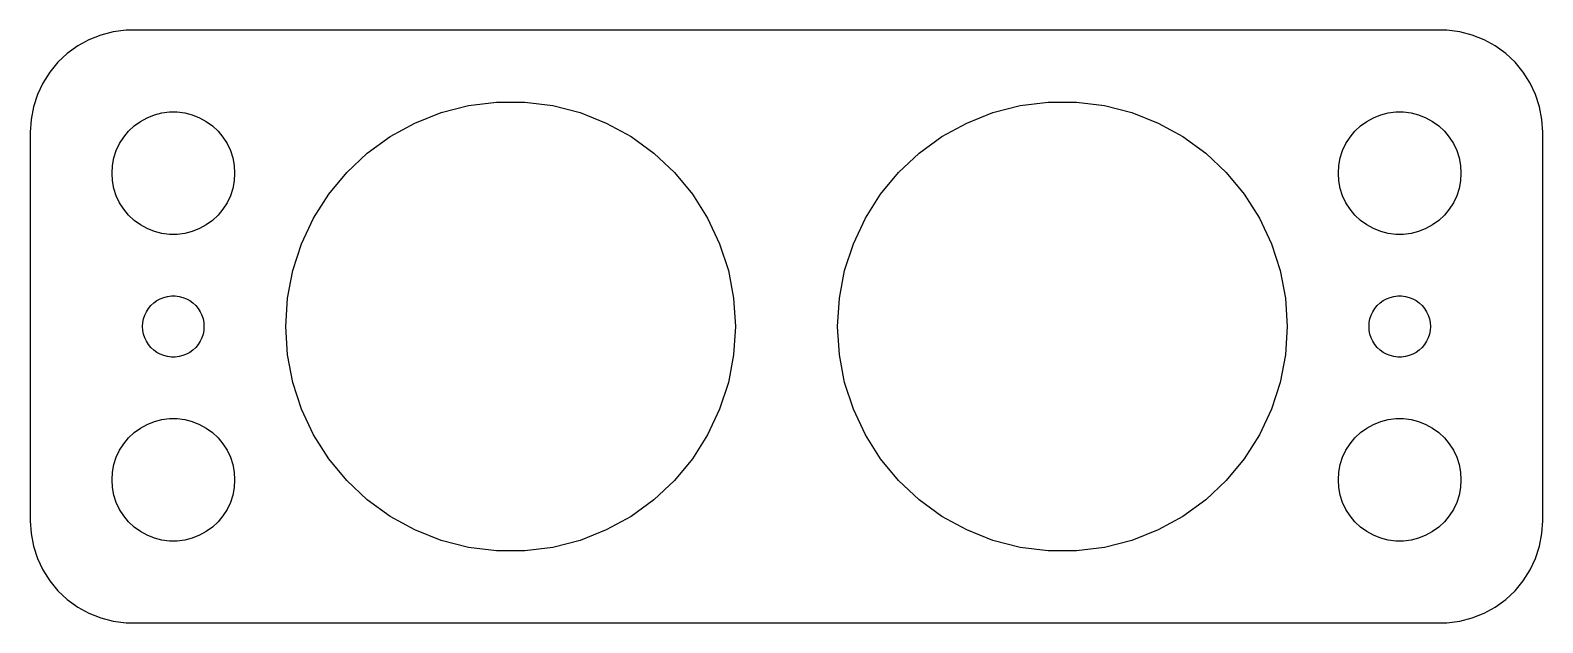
# Model space of a CAD drawing. Header units: metres. Extents: x -37 to 37, y -14.5 to 14.5.
import ezdxf

# ---------------------------------------------------------------- set-up
doc = ezdxf.new("R2010")
doc.units = ezdxf.units.M

msp = doc.modelspace()

# ---------------------------------------------------------------- linework, layer by layer
for p, q in [((-33.5451, 14.2553), (-34.1289, 14.0241)), ((-32.9369, 14.4114), (-33.5451, 14.2553)), ((-32.3139, 14.4901), (-32.9369, 14.4114)), ((32.3139, 14.4901), (-32.3139, 14.4901)), ((32.9369, 14.4114), (32.3139, 14.4901)), ((33.5451, 14.2553), (32.9369, 14.4114)), ((34.1289, 14.0241), (33.5451, 14.2553)), ((-35.1871, 13.3526), (-35.6448, 12.9227)), ((-34.6791, 13.7216), (-35.1871, 13.3526)), ((-34.1289, 14.0241), (-34.6791, 13.7216)), ((34.6791, 13.7216), (34.1289, 14.0241)), ((35.1871, 13.3526), (34.6791, 13.7216)), ((35.6448, 12.9227), (35.1871, 13.3526)), ((-35.6448, 12.9227), (-36.0451, 12.4389)), ((36.0451, 12.4389), (35.6448, 12.9227)), ((-36.3815, 11.9088), (-36.6489, 11.3406)), ((-36.0451, 12.4389), (-36.3815, 11.9088)), ((36.3815, 11.9088), (36.0451, 12.4389)), ((36.6489, 11.3406), (36.3815, 11.9088)), ((-36.6489, 11.3406), (-36.8429, 10.7434)), ((36.8429, 10.7434), (36.6489, 11.3406)), ((-36.8429, 10.7434), (-36.9606, 10.1267)), ((-30.927, 10.3532), (-30.5621, 10.4469)), ((-30.5621, 10.4469), (-30.1884, 10.4941)), ((-30.1884, 10.4941), (-29.8116, 10.4941)), ((-29.8116, 10.4941), (-29.4379, 10.4469)), ((-29.4379, 10.4469), (-29.0729, 10.3532)), ((-18.1836, 9.95309), (-16.8992, 10.4616)), ((-16.8992, 10.4616), (-15.5612, 10.8051)), ((-15.5612, 10.8051), (-14.1907, 10.9783)), ((-14.1907, 10.9783), (-12.8093, 10.9783)), ((-12.8093, 10.9783), (-11.4388, 10.8051)), ((-11.4388, 10.8051), (-10.1008, 10.4616)), ((-10.1008, 10.4616), (-8.81642, 9.95309)), ((8.81642, 9.95309), (10.1008, 10.4616)), ((10.1008, 10.4616), (11.4388, 10.8051)), ((11.4388, 10.8051), (12.8093, 10.9783)), ((12.8093, 10.9783), (14.1907, 10.9783)), ((14.1907, 10.9783), (15.5612, 10.8051)), ((15.5612, 10.8051), (16.8992, 10.4616)), ((16.8992, 10.4616), (18.1836, 9.95309)), ((29.0729, 10.3532), (29.4379, 10.4469)), ((29.4379, 10.4469), (29.8116, 10.4941)), ((29.8116, 10.4941), (30.1884, 10.4941)), ((30.1884, 10.4941), (30.5621, 10.4469)), ((30.5621, 10.4469), (30.927, 10.3532)), ((36.9606, 10.1267), (36.8429, 10.7434)), ((-36.9606, 10.1267), (-37, 9.5)), ((-32.1869, 9.55363), (-31.9123, 9.81154)), ((-31.9123, 9.81154), (-31.6075, 10.033)), ((-31.6075, 10.033), (-31.2773, 10.2145)), ((-31.2773, 10.2145), (-30.927, 10.3532)), ((-29.0729, 10.3532), (-28.7227, 10.2145)), ((-28.7227, 10.2145), (-28.3925, 10.033)), ((-28.3925, 10.033), (-28.0877, 9.81154)), ((-28.0877, 9.81154), (-27.8131, 9.55363)), ((-19.3941, 9.2876), (-18.1836, 9.95309)), ((-8.81642, 9.95309), (-7.6059, 9.2876)), ((7.6059, 9.2876), (8.81642, 9.95309)), ((18.1836, 9.95309), (19.3941, 9.2876)), ((27.8131, 9.55363), (28.0877, 9.81154)), ((28.0877, 9.81154), (28.3925, 10.033)), ((28.3925, 10.033), (28.7227, 10.2145)), ((28.7227, 10.2145), (29.0729, 10.3532)), ((30.927, 10.3532), (31.2773, 10.2145)), ((31.2773, 10.2145), (31.6075, 10.033)), ((31.6075, 10.033), (31.9123, 9.81154)), ((31.9123, 9.81154), (32.1869, 9.55363)), ((37, 9.5), (36.9606, 10.1267)), ((-37, 9.5), (-37, -9.5)), ((-32.7893, 8.60437), (-32.6289, 8.94525)), ((-32.6289, 8.94525), (-32.427, 9.26335)), ((-32.427, 9.26335), (-32.1869, 9.55363)), ((-27.8131, 9.55363), (-27.5729, 9.26335)), ((-27.5729, 9.26335), (-27.3711, 8.94525)), ((-27.3711, 8.94525), (-27.2107, 8.60437)), ((-20.5117, 8.47563), (-19.3941, 9.2876)), ((-7.6059, 9.2876), (-6.48833, 8.47563)), ((6.48833, 8.47563), (7.6059, 9.2876)), ((19.3941, 9.2876), (20.5117, 8.47563)), ((27.2107, 8.60437), (27.3711, 8.94525)), ((27.3711, 8.94525), (27.5729, 9.26335)), ((27.5729, 9.26335), (27.8131, 9.55363)), ((32.1869, 9.55363), (32.427, 9.26335)), ((32.427, 9.26335), (32.6289, 8.94525)), ((32.6289, 8.94525), (32.7893, 8.60437)), ((37, -9.5), (37, 9.5)), ((-32.9763, 7.87599), (-32.9057, 8.24606)), ((-32.9057, 8.24606), (-32.7893, 8.60437)), ((-27.2107, 8.60437), (-27.0942, 8.24606)), ((-27.0942, 8.24606), (-27.0237, 7.87599)), ((-21.5186, 7.53001), (-20.5117, 8.47563)), ((-6.48833, 8.47563), (-5.48134, 7.53001)), ((5.48134, 7.53001), (6.48833, 8.47563)), ((20.5117, 8.47563), (21.5186, 7.53001)), ((27.0237, 7.87599), (27.0942, 8.24606)), ((27.0942, 8.24606), (27.2107, 8.60437)), ((32.7893, 8.60437), (32.9057, 8.24606)), ((32.9057, 8.24606), (32.9763, 7.87599)), ((-33, 7.5), (-32.9763, 7.87599)), ((-32.9763, 7.12399), (-33, 7.5)), ((-27.0237, 7.87599), (-27, 7.5)), ((-27, 7.5), (-27.0237, 7.12399)), ((-22.3992, 6.46564), (-21.5186, 7.53001)), ((-5.48134, 7.53001), (-4.6008, 6.46564)), ((4.6008, 6.46564), (5.48134, 7.53001)), ((21.5186, 7.53001), (22.3992, 6.46564)), ((27, 7.5), (27.0237, 7.87599)), ((27.0237, 7.12399), (27, 7.5)), ((32.9763, 7.87599), (33, 7.5)), ((33, 7.5), (32.9763, 7.12399)), ((-32.9057, 6.75392), (-32.9763, 7.12399)), ((-32.7893, 6.39561), (-32.9057, 6.75392)), ((-27.0942, 6.75392), (-27.2107, 6.39561)), ((-27.0237, 7.12399), (-27.0942, 6.75392)), ((27.0942, 6.75392), (27.0237, 7.12399)), ((27.2107, 6.39561), (27.0942, 6.75392)), ((32.9057, 6.75392), (32.7893, 6.39561)), ((32.9763, 7.12399), (32.9057, 6.75392)), ((-32.6289, 6.05473), (-32.7893, 6.39561)), ((-32.427, 5.73663), (-32.6289, 6.05473)), ((-27.3711, 6.05473), (-27.5729, 5.73663)), ((-27.2107, 6.39561), (-27.3711, 6.05473)), ((-23.1394, 5.29929), (-22.3992, 6.46564)), ((-4.6008, 6.46564), (-3.86063, 5.29929)), ((3.86063, 5.29929), (4.6008, 6.46564)), ((22.3992, 6.46564), (23.1394, 5.29929)), ((27.3711, 6.05473), (27.2107, 6.39561)), ((27.5729, 5.73663), (27.3711, 6.05473)), ((32.6289, 6.05473), (32.427, 5.73663)), ((32.7893, 6.39561), (32.6289, 6.05473)), ((-32.1869, 5.44635), (-32.427, 5.73663)), ((-31.9123, 5.18845), (-32.1869, 5.44635)), ((-31.6075, 4.96701), (-31.9123, 5.18845)), ((-28.0877, 5.18845), (-28.3925, 4.96701)), ((-27.8131, 5.44635), (-28.0877, 5.18845)), ((-27.5729, 5.73663), (-27.8131, 5.44635)), ((-23.7275, 4.04936), (-23.1394, 5.29929)), ((-3.86063, 5.29929), (-3.27245, 4.04936)), ((3.27245, 4.04936), (3.86063, 5.29929)), ((23.1394, 5.29929), (23.7275, 4.04936)), ((27.8131, 5.44635), (27.5729, 5.73663)), ((28.0877, 5.18845), (27.8131, 5.44635)), ((28.3925, 4.96701), (28.0877, 5.18845)), ((31.9123, 5.18845), (31.6075, 4.96701)), ((32.1869, 5.44635), (31.9123, 5.18845)), ((32.427, 5.73663), (32.1869, 5.44635)), ((-31.2773, 4.78551), (-31.6075, 4.96701)), ((-30.927, 4.64682), (-31.2773, 4.78551)), ((-30.5621, 4.55313), (-30.927, 4.64682)), ((-30.1884, 4.50591), (-30.5621, 4.55313)), ((-29.8116, 4.50591), (-30.1884, 4.50591)), ((-29.4379, 4.55313), (-29.8116, 4.50591)), ((-29.0729, 4.64682), (-29.4379, 4.55313)), ((-28.7227, 4.78551), (-29.0729, 4.64682)), ((-28.3925, 4.96701), (-28.7227, 4.78551)), ((28.7227, 4.78551), (28.3925, 4.96701)), ((29.0729, 4.64682), (28.7227, 4.78551)), ((29.4379, 4.55313), (29.0729, 4.64682)), ((29.8116, 4.50591), (29.4379, 4.55313)), ((30.1884, 4.50591), (29.8116, 4.50591)), ((30.5621, 4.55313), (30.1884, 4.50591)), ((30.927, 4.64682), (30.5621, 4.55313)), ((31.2773, 4.78551), (30.927, 4.64682)), ((31.6075, 4.96701), (31.2773, 4.78551)), ((-24.1544, 2.73558), (-23.7275, 4.04936)), ((-3.27245, 4.04936), (-2.84558, 2.73558)), ((2.84558, 2.73558), (3.27245, 4.04936)), ((23.7275, 4.04936), (24.1544, 2.73558)), ((-24.4133, 1.37866), (-24.1544, 2.73558)), ((-2.84558, 2.73558), (-2.58673, 1.37866)), ((2.58673, 1.37866), (2.84558, 2.73558)), ((24.1544, 2.73558), (24.4133, 1.37866)), ((-30.2811, 1.47342), (-30.0942, 1.49704)), ((-30.0942, 1.49704), (-29.9058, 1.49704)), ((-29.9058, 1.49704), (-29.7189, 1.47342)), ((29.7189, 1.47342), (29.9058, 1.49704)), ((29.9058, 1.49704), (30.0942, 1.49704)), ((30.0942, 1.49704), (30.2811, 1.47342)), ((-31.3145, 0.722626), (-31.2135, 0.881668)), ((-31.2135, 0.881668), (-31.0934, 1.02681)), ((-31.0934, 1.02681), (-30.9561, 1.15576)), ((-30.9561, 1.15576), (-30.8037, 1.26648)), ((-30.8037, 1.26648), (-30.6387, 1.35724)), ((-30.6387, 1.35724), (-30.4635, 1.42657)), ((-30.4635, 1.42657), (-30.2811, 1.47342)), ((-29.7189, 1.47342), (-29.5365, 1.42657)), ((-29.5365, 1.42657), (-29.3613, 1.35724)), ((-29.3613, 1.35724), (-29.1963, 1.26648)), ((-29.1963, 1.26648), (-29.0439, 1.15576)), ((-29.0439, 1.15576), (-28.9065, 1.02681)), ((-28.9065, 1.02681), (-28.7865, 0.881668)), ((-28.7865, 0.881668), (-28.6855, 0.722626)), ((-24.5, 0), (-24.4133, 1.37866)), ((-2.58673, 1.37866), (-2.5, 0)), ((2.5, 0), (2.58673, 1.37866)), ((24.4133, 1.37866), (24.5, 0)), ((28.6855, 0.722626), (28.7865, 0.881668)), ((28.7865, 0.881668), (28.9065, 1.02681)), ((28.9065, 1.02681), (29.0439, 1.15576)), ((29.0439, 1.15576), (29.1963, 1.26648)), ((29.1963, 1.26648), (29.3613, 1.35724)), ((29.3613, 1.35724), (29.5365, 1.42657)), ((29.5365, 1.42657), (29.7189, 1.47342)), ((30.2811, 1.47342), (30.4635, 1.42657)), ((30.4635, 1.42657), (30.6387, 1.35724)), ((30.6387, 1.35724), (30.8037, 1.26648)), ((30.8037, 1.26648), (30.9561, 1.15576)), ((30.9561, 1.15576), (31.0934, 1.02681)), ((31.0934, 1.02681), (31.2135, 0.881668)), ((31.2135, 0.881668), (31.3145, 0.722626)), ((-31.5, 0), (-31.4882, 0.187988)), ((-31.4882, -0.187988), (-31.5, 0)), ((-31.4882, 0.187988), (-31.4529, 0.373032)), ((-31.4529, 0.373032), (-31.3947, 0.552185)), ((-31.3947, 0.552185), (-31.3145, 0.722626)), ((-28.6855, 0.722626), (-28.6053, 0.552185)), ((-28.6053, 0.552185), (-28.5471, 0.373032)), ((-28.5471, 0.373032), (-28.5118, 0.187988)), ((-28.5118, 0.187988), (-28.5, 0)), ((-28.5, 0), (-28.5118, -0.187988)), ((-24.4133, -1.37866), (-24.5, 0)), ((-2.5, 0), (-2.58673, -1.37866)), ((2.58673, -1.37866), (2.5, 0)), ((24.5, 0), (24.4133, -1.37866)), ((28.5, 0), (28.5118, 0.187988)), ((28.5118, -0.187988), (28.5, 0)), ((28.5118, 0.187988), (28.5471, 0.373032)), ((28.5471, 0.373032), (28.6053, 0.552185)), ((28.6053, 0.552185), (28.6855, 0.722626)), ((31.3145, 0.722626), (31.3947, 0.552185)), ((31.3947, 0.552185), (31.4529, 0.373032)), ((31.4529, 0.373032), (31.4882, 0.187988)), ((31.4882, 0.187988), (31.5, 0)), ((31.5, 0), (31.4882, -0.187988)), ((-31.4529, -0.373032), (-31.4882, -0.187988)), ((-31.3947, -0.552185), (-31.4529, -0.373032)), ((-31.3145, -0.722626), (-31.3947, -0.552185)), ((-31.2135, -0.881668), (-31.3145, -0.722626)), ((-28.6855, -0.722626), (-28.7865, -0.881668)), ((-28.6053, -0.552185), (-28.6855, -0.722626)), ((-28.5471, -0.373032), (-28.6053, -0.552185)), ((-28.5118, -0.187988), (-28.5471, -0.373032)), ((28.5471, -0.373032), (28.5118, -0.187988)), ((28.6053, -0.552185), (28.5471, -0.373032)), ((28.6855, -0.722626), (28.6053, -0.552185)), ((28.7865, -0.881668), (28.6855, -0.722626)), ((31.3145, -0.722626), (31.2135, -0.881668)), ((31.3947, -0.552185), (31.3145, -0.722626)), ((31.4529, -0.373032), (31.3947, -0.552185)), ((31.4882, -0.187988), (31.4529, -0.373032)), ((-31.0934, -1.02681), (-31.2135, -0.881668)), ((-30.9561, -1.15576), (-31.0934, -1.02681)), ((-30.8037, -1.26648), (-30.9561, -1.15576)), ((-30.6387, -1.35724), (-30.8037, -1.26648)), ((-30.4635, -1.42657), (-30.6387, -1.35724)), ((-30.2811, -1.47342), (-30.4635, -1.42657)), ((-30.0942, -1.49704), (-30.2811, -1.47342)), ((-29.7189, -1.47342), (-29.9058, -1.49704)), ((-29.5365, -1.42657), (-29.7189, -1.47342)), ((-29.3613, -1.35724), (-29.5365, -1.42657)), ((-29.1963, -1.26648), (-29.3613, -1.35724)), ((-29.0439, -1.15576), (-29.1963, -1.26648)), ((-28.9065, -1.02681), (-29.0439, -1.15576)), ((-28.7865, -0.881668), (-28.9065, -1.02681)), ((-24.1544, -2.73558), (-24.4133, -1.37866)), ((-2.58673, -1.37866), (-2.84558, -2.73558)), ((2.84558, -2.73558), (2.58673, -1.37866)), ((24.4133, -1.37866), (24.1544, -2.73558)), ((28.9065, -1.02681), (28.7865, -0.881668)), ((29.0439, -1.15576), (28.9065, -1.02681)), ((29.1963, -1.26648), (29.0439, -1.15576)), ((29.3613, -1.35724), (29.1963, -1.26648)), ((29.5365, -1.42657), (29.3613, -1.35724)), ((29.7189, -1.47342), (29.5365, -1.42657)), ((29.9058, -1.49704), (29.7189, -1.47342)), ((30.2811, -1.47342), (30.0942, -1.49704)), ((30.4635, -1.42657), (30.2811, -1.47342)), ((30.6387, -1.35724), (30.4635, -1.42657)), ((30.8037, -1.26648), (30.6387, -1.35724)), ((30.9561, -1.15576), (30.8037, -1.26648)), ((31.0934, -1.02681), (30.9561, -1.15576)), ((31.2135, -0.881668), (31.0934, -1.02681)), ((-29.9058, -1.49704), (-30.0942, -1.49704)), ((30.0942, -1.49704), (29.9058, -1.49704)), ((-23.7275, -4.04936), (-24.1544, -2.73558)), ((-2.84558, -2.73558), (-3.27245, -4.04936)), ((3.27245, -4.04936), (2.84558, -2.73558)), ((24.1544, -2.73558), (23.7275, -4.04936)), ((-23.1394, -5.29929), (-23.7275, -4.04936)), ((-3.27245, -4.04936), (-3.86063, -5.29929)), ((3.86063, -5.29929), (3.27245, -4.04936)), ((23.7275, -4.04936), (23.1394, -5.29929)), ((-31.9123, -5.18845), (-31.6075, -4.96701)), ((-31.6075, -4.96701), (-31.2773, -4.78551)), ((-31.2773, -4.78551), (-30.927, -4.64682)), ((-30.927, -4.64682), (-30.5621, -4.55313)), ((-30.5621, -4.55313), (-30.1884, -4.50591)), ((-30.1884, -4.50591), (-29.8116, -4.50591)), ((-29.8116, -4.50591), (-29.4379, -4.55313)), ((-29.4379, -4.55313), (-29.0729, -4.64682)), ((-29.0729, -4.64682), (-28.7227, -4.78551)), ((-28.7227, -4.78551), (-28.3925, -4.96701)), ((-28.3925, -4.96701), (-28.0877, -5.18845)), ((28.0877, -5.18845), (28.3925, -4.96701)), ((28.3925, -4.96701), (28.7227, -4.78551)), ((28.7227, -4.78551), (29.0729, -4.64682)), ((29.0729, -4.64682), (29.4379, -4.55313)), ((29.4379, -4.55313), (29.8116, -4.50591)), ((29.8116, -4.50591), (30.1884, -4.50591)), ((30.1884, -4.50591), (30.5621, -4.55313)), ((30.5621, -4.55313), (30.927, -4.64682)), ((30.927, -4.64682), (31.2773, -4.78551)), ((31.2773, -4.78551), (31.6075, -4.96701)), ((31.6075, -4.96701), (31.9123, -5.18845)), ((-32.6289, -6.05473), (-32.427, -5.73663)), ((-32.427, -5.73663), (-32.1869, -5.44635)), ((-32.1869, -5.44635), (-31.9123, -5.18845)), ((-28.0877, -5.18845), (-27.8131, -5.44635)), ((-27.8131, -5.44635), (-27.5729, -5.73663)), ((-27.5729, -5.73663), (-27.3711, -6.05473)), ((-22.3992, -6.46564), (-23.1394, -5.29929)), ((-3.86063, -5.29929), (-4.6008, -6.46564)), ((4.6008, -6.46564), (3.86063, -5.29929)), ((23.1394, -5.29929), (22.3992, -6.46564)), ((27.3711, -6.05473), (27.5729, -5.73663)), ((27.5729, -5.73663), (27.8131, -5.44635)), ((27.8131, -5.44635), (28.0877, -5.18845)), ((31.9123, -5.18845), (32.1869, -5.44635)), ((32.1869, -5.44635), (32.427, -5.73663)), ((32.427, -5.73663), (32.6289, -6.05473)), ((-32.9057, -6.75392), (-32.7893, -6.39561)), ((-32.7893, -6.39561), (-32.6289, -6.05473)), ((-27.3711, -6.05473), (-27.2107, -6.39561)), ((-27.2107, -6.39561), (-27.0942, -6.75392)), ((-21.5186, -7.53001), (-22.3992, -6.46564)), ((-4.6008, -6.46564), (-5.48134, -7.53001)), ((5.48134, -7.53001), (4.6008, -6.46564)), ((22.3992, -6.46564), (21.5186, -7.53001)), ((27.0942, -6.75392), (27.2107, -6.39561)), ((27.2107, -6.39561), (27.3711, -6.05473)), ((32.6289, -6.05473), (32.7893, -6.39561)), ((32.7893, -6.39561), (32.9057, -6.75392)), ((-33, -7.5), (-32.9763, -7.12399)), ((-32.9763, -7.12399), (-32.9057, -6.75392)), ((-27.0942, -6.75392), (-27.0237, -7.12399)), ((-27.0237, -7.12399), (-27, -7.5)), ((27, -7.5), (27.0237, -7.12399)), ((27.0237, -7.12399), (27.0942, -6.75392)), ((32.9057, -6.75392), (32.9763, -7.12399)), ((32.9763, -7.12399), (33, -7.5)), ((-32.9763, -7.87599), (-33, -7.5)), ((-32.9057, -8.24606), (-32.9763, -7.87599)), ((-27.0237, -7.87599), (-27.0942, -8.24606)), ((-27, -7.5), (-27.0237, -7.87599)), ((-20.5117, -8.47563), (-21.5186, -7.53001)), ((-5.48134, -7.53001), (-6.48833, -8.47563)), ((6.48833, -8.47563), (5.48134, -7.53001)), ((21.5186, -7.53001), (20.5117, -8.47563)), ((27.0237, -7.87599), (27, -7.5)), ((27.0942, -8.24606), (27.0237, -7.87599)), ((32.9763, -7.87599), (32.9057, -8.24606)), ((33, -7.5), (32.9763, -7.87599)), ((-32.7893, -8.60437), (-32.9057, -8.24606)), ((-32.6289, -8.94525), (-32.7893, -8.60437)), ((-27.2107, -8.60437), (-27.3711, -8.94525)), ((-27.0942, -8.24606), (-27.2107, -8.60437)), ((-19.3941, -9.2876), (-20.5117, -8.47563)), ((-6.48833, -8.47563), (-7.6059, -9.2876)), ((7.6059, -9.2876), (6.48833, -8.47563)), ((20.5117, -8.47563), (19.3941, -9.2876)), ((27.2107, -8.60437), (27.0942, -8.24606)), ((27.3711, -8.94525), (27.2107, -8.60437)), ((32.7893, -8.60437), (32.6289, -8.94525)), ((32.9057, -8.24606), (32.7893, -8.60437)), ((-37, -9.5), (-36.9606, -10.1267)), ((-32.427, -9.26335), (-32.6289, -8.94525)), ((-32.1869, -9.55363), (-32.427, -9.26335)), ((-31.9123, -9.81154), (-32.1869, -9.55363)), ((-27.8131, -9.55363), (-28.0877, -9.81154)), ((-27.5729, -9.26335), (-27.8131, -9.55363)), ((-27.3711, -8.94525), (-27.5729, -9.26335)), ((-18.1836, -9.95309), (-19.3941, -9.2876)), ((-7.6059, -9.2876), (-8.81642, -9.95309)), ((8.81642, -9.95309), (7.6059, -9.2876)), ((19.3941, -9.2876), (18.1836, -9.95309)), ((27.5729, -9.26335), (27.3711, -8.94525)), ((27.8131, -9.55363), (27.5729, -9.26335)), ((28.0877, -9.81154), (27.8131, -9.55363)), ((32.1869, -9.55363), (31.9123, -9.81154)), ((32.427, -9.26335), (32.1869, -9.55363)), ((32.6289, -8.94525), (32.427, -9.26335)), ((36.9606, -10.1267), (37, -9.5)), ((-36.9606, -10.1267), (-36.8429, -10.7434)), ((-31.6075, -10.033), (-31.9123, -9.81154)), ((-31.2773, -10.2145), (-31.6075, -10.033)), ((-30.927, -10.3532), (-31.2773, -10.2145)), ((-30.5621, -10.4469), (-30.927, -10.3532)), ((-29.0729, -10.3532), (-29.4379, -10.4469)), ((-28.7227, -10.2145), (-29.0729, -10.3532)), ((-28.3925, -10.033), (-28.7227, -10.2145)), ((-28.0877, -9.81154), (-28.3925, -10.033)), ((-16.8992, -10.4616), (-18.1836, -9.95309)), ((-8.81642, -9.95309), (-10.1008, -10.4616)), ((10.1008, -10.4616), (8.81642, -9.95309)), ((18.1836, -9.95309), (16.8992, -10.4616)), ((28.3925, -10.033), (28.0877, -9.81154)), ((28.7227, -10.2145), (28.3925, -10.033)), ((29.0729, -10.3532), (28.7227, -10.2145)), ((29.4379, -10.4469), (29.0729, -10.3532)), ((30.927, -10.3532), (30.5621, -10.4469)), ((31.2773, -10.2145), (30.927, -10.3532)), ((31.6075, -10.033), (31.2773, -10.2145)), ((31.9123, -9.81154), (31.6075, -10.033)), ((36.8429, -10.7434), (36.9606, -10.1267)), ((-36.8429, -10.7434), (-36.6489, -11.3406)), ((-30.1884, -10.4941), (-30.5621, -10.4469)), ((-29.8116, -10.4941), (-30.1884, -10.4941)), ((-29.4379, -10.4469), (-29.8116, -10.4941)), ((-15.5612, -10.8051), (-16.8992, -10.4616)), ((-14.1907, -10.9783), (-15.5612, -10.8051)), ((-12.8093, -10.9783), (-14.1907, -10.9783)), ((-11.4388, -10.8051), (-12.8093, -10.9783)), ((-10.1008, -10.4616), (-11.4388, -10.8051)), ((11.4388, -10.8051), (10.1008, -10.4616)), ((12.8093, -10.9783), (11.4388, -10.8051)), ((14.1907, -10.9783), (12.8093, -10.9783)), ((15.5612, -10.8051), (14.1907, -10.9783)), ((16.8992, -10.4616), (15.5612, -10.8051)), ((29.8116, -10.4941), (29.4379, -10.4469)), ((30.1884, -10.4941), (29.8116, -10.4941)), ((30.5621, -10.4469), (30.1884, -10.4941)), ((36.6489, -11.3406), (36.8429, -10.7434)), ((-36.6489, -11.3406), (-36.3815, -11.9088)), ((36.3815, -11.9088), (36.6489, -11.3406)), ((-36.3815, -11.9088), (-36.0451, -12.4389)), ((-36.0451, -12.4389), (-35.6448, -12.9227)), ((35.6448, -12.9227), (36.0451, -12.4389)), ((36.0451, -12.4389), (36.3815, -11.9088)), ((-35.6448, -12.9227), (-35.1871, -13.3526)), ((35.1871, -13.3526), (35.6448, -12.9227)), ((-35.1871, -13.3526), (-34.6791, -13.7216)), ((-34.6791, -13.7216), (-34.1289, -14.0241)), ((-34.1289, -14.0241), (-33.5451, -14.2553)), ((33.5451, -14.2553), (34.1289, -14.0241)), ((34.1289, -14.0241), (34.6791, -13.7216)), ((34.6791, -13.7216), (35.1871, -13.3526)), ((-33.5451, -14.2553), (-32.9369, -14.4114)), ((-32.9369, -14.4114), (-32.3139, -14.4901)), ((-32.3139, -14.4901), (32.3139, -14.4901)), ((32.3139, -14.4901), (32.9369, -14.4114)), ((32.9369, -14.4114), (33.5451, -14.2553))]:
    msp.add_line(p, q)

doc.saveas('drawing.dxf')
